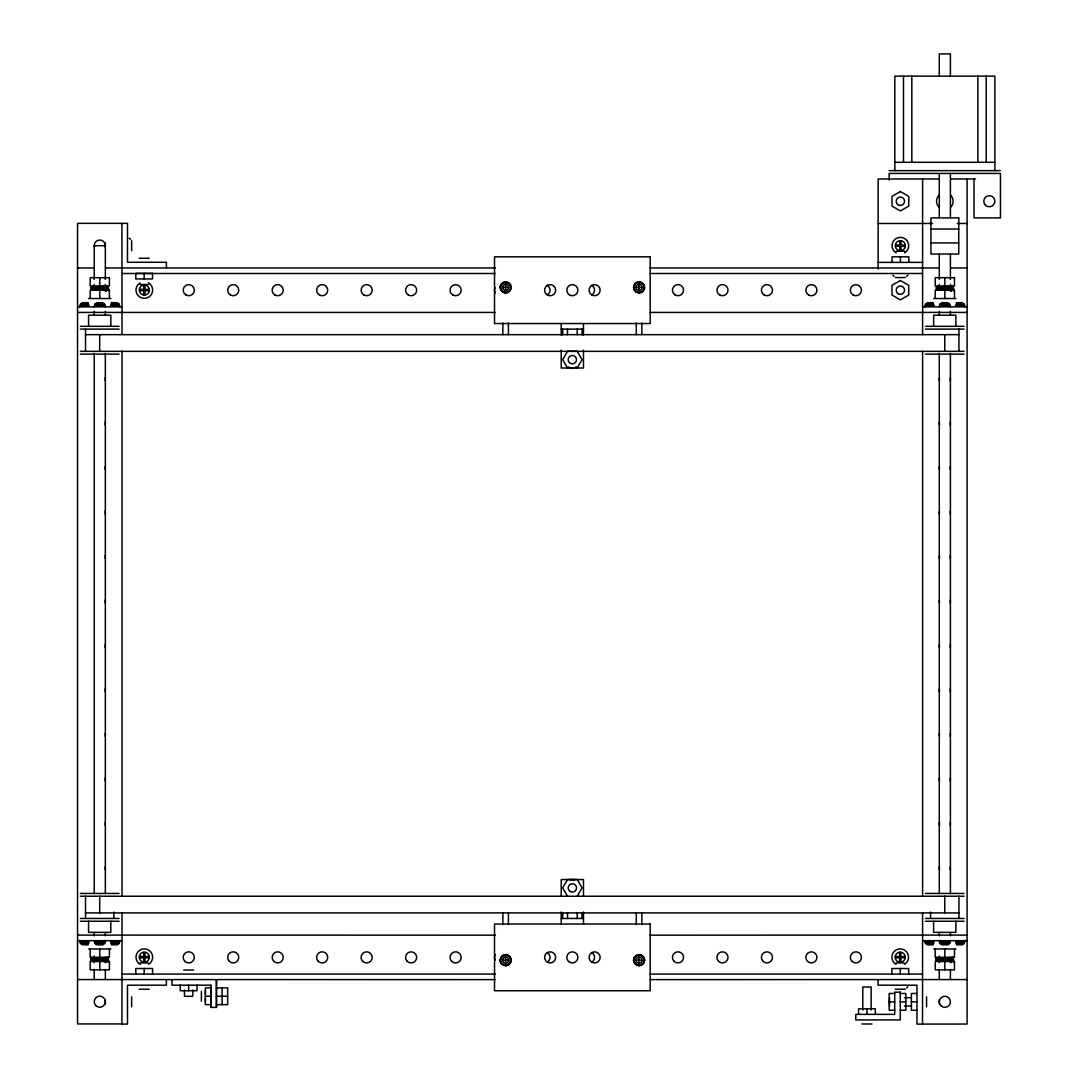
<?xml version="1.0" encoding="UTF-8"?>
<svg xmlns="http://www.w3.org/2000/svg" width="1078" height="1078" viewBox="0 0 1078 1078"><rect width="100%" height="100%" fill="white"/><g stroke="black" fill="none" stroke-linecap="round" stroke-linejoin="round"><path stroke-width="1.5" d="M216.449 1007.418L216.449 979.619L216.449 1007.418L210.884 1007.418L210.884 985.184L171.968 985.184L171.968 979.619M106.183 290.804L105.536 288.554L105.509 290.71M106.399 290.885C104.499 287.691 110.118 287.651 108.528 290.871M108.528 962.196L108.272 959.946L106.196 959.972L105.509 962.034L105.536 959.878M106.399 962.209L106.196 959.972M951.241 290.804L950.594 288.554M951.47 290.885L951.254 288.648M953.585 290.871L953.599 288.729L952.453 288.5M951.47 962.209L951.254 959.972L953.343 959.946L953.585 962.196M633.81 286.465L633.702 285.966A5.565 5.565 0 0 1 644.631 287.408L644.442 288.837A5.565 5.565 0 0 1 633.514 287.408L633.648 286.438M79.785 306.866L80.527 304.077L82.386 302.689L88.302 302.689M94.231 306.866L94.972 304.077L96.831 302.689L102.747 302.689L104.606 304.077L105.348 306.866M94.231 940.663L94.972 943.439L96.831 944.827L102.747 944.827L104.606 943.439L105.348 940.663M111.277 944.827L117.192 944.827L119.052 943.439L119.793 940.663M924.843 306.866L925.598 304.077L927.444 302.689L933.373 302.689M939.288 306.866L940.029 304.077L941.889 302.689L947.818 302.689L949.664 304.077L950.405 306.866M939.288 940.663L940.029 943.439L941.889 944.827L947.818 944.827L949.664 943.439L950.405 940.663M956.334 944.827L962.25 944.827L964.109 943.439L964.85 940.663M92.425 287.112L92.129 289.227C87.399 285.293 104.714 287.341 107.746 286.007C108.972 291.639 96.845 288.015 93.085 289.807M937.483 287.112L937.2 289.227C932.457 285.293 949.772 287.341 952.804 286.007C954.03 291.639 941.902 288.015 938.143 289.807M500.219 286.438L500.084 287.408A5.565 5.565 0 0 0 511.012 288.837L511.201 287.408A5.565 5.565 0 0 0 500.273 285.966L500.246 287.408A5.39 5.39 0 0 0 510.851 288.796L511.039 287.408A5.39 5.39 0 0 0 500.435 286.007M502.685 287.408L502.793 286.64A2.951 2.951 0 0 1 504.881 284.552L506.404 284.552A2.951 2.951 0 0 1 508.6 287.408L508.493 288.163A2.951 2.951 0 0 1 506.404 290.251L504.881 290.251A2.951 2.951 0 0 1 502.685 287.408L508.6 287.408M636.114 287.408L636.222 286.64A2.951 2.951 0 0 1 638.311 284.552L639.833 284.552A2.951 2.951 0 0 1 642.03 287.408L641.922 288.163A2.951 2.951 0 0 1 639.833 290.251L638.311 290.251A2.951 2.951 0 0 1 636.114 287.408L642.03 287.408M91.293 287.341L90.956 289.456M93.53 961.145C89.434 962.829 92.142 955.593 91.253 960.902L93.975 961.306M936.351 958.652L936.31 960.902L938.372 961.226L936.014 960.781L936.351 958.652L952.804 957.331L953.478 959.38L938.143 961.131M91.59 287.22L91.253 289.335L93.314 289.712M936.647 287.22L936.31 289.335L938.372 289.712M105.159 942.091L94.392 942.051M119.604 942.091L110.428 942.051M964.662 942.091L955.485 942.051M577.202 368.07L582.039 359.675L577.202 351.293L567.513 351.293L562.676 359.675L567.513 368.07M577.202 896.276L582.039 887.895L577.202 879.5L567.513 879.5L562.676 887.895L567.513 896.276M906.814 276.426L907.945 275.065M906.652 988.108L907.784 986.734M98.017 289.362L97.478 286.775L101.736 286.546L101.467 289.173M91.293 958.652L107.746 957.331L108.42 959.38L104.458 960.323L90.956 960.781L108.15 959.474L107.49 957.426M101.467 960.498L101.736 957.87L91.59 958.544L91.253 960.66L93.314 961.037M943.088 289.362L942.536 286.775L946.794 286.546L946.524 289.173M938.588 961.145L936.014 960.781L936.647 958.544L946.794 957.87L946.524 960.498M101.224 287.098L103.704 286.438L104.094 288.513L103.07 289.093M946.282 287.098L948.761 286.438L949.152 288.513L948.128 289.093M103.07 960.404L104.094 959.838L103.704 957.763M948.128 960.404L953.208 959.474L952.548 957.426M102.693 287.017L105.401 286.33L105.9 288.392L104.458 288.998M947.751 287.017L950.459 286.33L950.958 288.392L949.516 288.998M104.458 960.323L108.272 959.946M949.516 960.323L953.343 959.946M103.96 286.923L107.746 286.007M949.017 286.923L952.804 286.007M104.916 286.842L106.682 286.222L107.274 288.271L108.15 288.163L107.49 286.101L105.523 286.761M105.509 288.904L107.274 288.271L92.129 289.227L93.975 289.632M949.974 286.842L951.739 286.222L952.346 288.271L953.208 288.163L952.548 286.101L950.58 286.761M950.567 288.904L952.346 288.271L937.2 289.227L939.032 289.632M105.509 960.228L107.274 959.595L106.682 957.534M950.567 960.228L952.346 959.595L951.739 957.534M106.183 288.823L108.42 288.055M951.241 288.823L953.478 288.055M106.183 960.134L108.42 959.38M953.478 959.38L951.241 960.134M101.224 958.409L102.693 958.329M946.282 958.409L947.751 958.329M106.426 288.742L108.541 288.729M951.483 288.742L953.599 288.729M106.426 960.067L108.541 960.04M953.599 960.04L951.254 959.972M894.686 162.306L994.886 162.306M889.121 170.647L1000.317 170.647M939.517 178.988L878.139 178.988L878.139 269.055M950.621 178.988L975.55 178.988M878.139 223.469L932.497 223.469M957.21 223.469L967.087 223.469M930.947 229.021L958.746 229.021M930.947 242.927L958.746 242.927M895.454 245.056L899.726 245.056L899.726 240.785M905.304 245.056L901.019 245.056L901.019 240.785M105.348 245.703L94.231 245.703L94.231 279.364M895.454 246.35L899.726 246.35L899.726 250.635M905.304 246.35L901.019 246.35L901.019 250.635M896.263 251.268L904.604 251.268M139.156 258.235L149.182 258.235M878.139 262.385L922.606 262.385M77.549 267.95L94.029 267.95M105.563 267.95L495.408 267.95M650.142 267.95L939.086 267.95M950.621 267.95L967.087 267.95M122.03 273.502L495.408 273.502M650.142 273.502L922.606 273.502M895.427 277.545L905.453 277.545M140.005 284.511L148.346 284.511M139.385 289.389L143.67 289.389L143.67 285.104M149.249 289.389L144.964 289.389L144.964 285.104M139.385 290.683L143.67 290.683L143.67 294.968M149.249 290.683L144.964 290.683L144.964 294.968M88.679 298.525L110.913 298.525M933.737 298.525L955.97 298.525M111.277 302.689L117.192 302.689L119.052 304.077L119.793 306.866M956.334 302.689L962.25 302.689L964.109 304.077L964.85 306.866M80.527 304.077L88.746 304.077M94.972 304.077L104.606 304.077M110.845 304.077L119.052 304.077M925.598 304.077L933.804 304.077M940.029 304.077L949.664 304.077M955.903 304.077L964.109 304.077M79.961 305.478L89.164 305.478M94.392 305.478L105.186 305.478M110.428 305.478L119.631 305.478M925.018 305.478L934.222 305.478M939.464 305.478L950.244 305.478M955.485 305.478L964.689 305.478M77.549 306.866L122.03 306.866M922.606 306.866L967.087 306.866M77.549 312.418L495.408 312.418M650.142 312.418L967.087 312.418M80.351 326.324L119.038 326.324M925.409 326.324L964.096 326.324M80.351 329.1L119.038 329.1M561.234 329.1L583.481 329.1M925.409 329.1L964.096 329.1M85.526 334.665L958.921 334.665M80.351 351.334L964.096 351.334M80.351 354.123L119.038 354.123M925.409 354.123L964.096 354.123M80.351 893.446L119.038 893.446M925.409 893.446L964.096 893.446M80.351 896.236L964.096 896.236M85.526 912.904L958.921 912.904M80.351 918.469L119.038 918.469M561.234 918.469L583.481 918.469M925.409 918.469L964.096 918.469M80.351 921.245L119.038 921.245M925.409 921.245L964.096 921.245M77.549 935.098L495.408 935.152M650.142 935.152L967.087 935.098M77.549 940.663L122.03 940.663M922.606 940.663L967.087 940.663M79.785 940.663L79.961 942.051L89.164 942.051M924.843 940.663L925.018 942.051L934.222 942.051M939.464 942.051L950.244 942.051M79.974 942.091L80.527 943.439L88.746 943.439M94.972 943.439L104.606 943.439M110.845 943.439L119.052 943.439M925.032 942.091L925.598 943.439L933.804 943.439M940.029 943.439L949.664 943.439M955.903 943.439L964.109 943.439M88.302 944.827L82.386 944.827L80.527 943.439M933.373 944.827L927.444 944.827L925.598 943.439M88.679 948.99L110.913 948.99M933.737 948.99L955.97 948.99M139.385 956.536L143.67 956.536L143.67 952.265M149.249 956.536L144.964 956.536L144.964 952.265M895.306 956.536L899.578 956.536L899.578 952.265M905.156 956.536L900.871 956.536L900.871 952.265M139.385 957.843L143.67 957.843L143.67 962.115M149.249 957.843L144.964 957.843L144.964 962.115M895.306 957.843L899.578 957.843L899.578 962.115M905.156 957.843L900.871 957.843L900.871 962.115M502.685 960.161L508.6 960.161L508.493 959.407A2.951 2.951 0 0 0 506.404 957.318L504.881 957.318A2.951 2.951 0 0 0 502.685 960.161L502.793 960.929A2.951 2.951 0 0 0 504.881 963.018L506.404 963.018A2.951 2.951 0 0 0 508.6 960.161M636.114 960.161L642.03 960.161L641.922 959.407A2.951 2.951 0 0 0 639.833 957.318L638.311 957.318A2.951 2.951 0 0 0 636.114 960.161L636.222 960.929A2.951 2.951 0 0 0 638.311 963.018L639.833 963.018A2.951 2.951 0 0 0 642.03 960.161M140.005 962.95L148.346 962.95M896.101 962.95L904.442 962.95M183.637 970.025L193.663 970.025M122.03 974.067L495.408 974.067M650.142 974.067L922.606 974.067M77.549 979.579L495.408 979.619M650.142 979.619L967.087 979.579M210.884 987.866L205.332 987.866L205.332 1004.642L210.884 1004.642M216.543 987.866L227.66 987.866L227.66 1004.642L216.543 1004.642M139.156 989.227L149.182 989.227M895.266 989.227L905.291 989.227M894.713 993.471L889.161 993.471L889.161 1010.248L894.713 1010.248M900.278 993.471L905.83 993.471L905.83 1010.248L900.278 1010.248M916.96 993.471L911.395 993.471L911.395 1010.248L916.96 1010.248M205.332 996.247L210.884 996.247M216.543 996.247L227.66 996.247M904.388 997.689L910.977 997.689M889.161 1001.866L894.713 1001.866M900.278 1001.866L905.83 1001.866M911.395 1001.866L916.96 1001.866M904.388 1006.03L910.977 1006.03M122.03 1023.938L77.549 1023.938L77.549 223.362L127.487 223.362L127.487 262.277L166.403 262.277L166.403 267.829M861.955 1023.979L871.981 1023.979M937.496 287.57L936.351 287.341M107.396 288.5L108.272 288.621M91.59 287.449L92.438 287.57M936.647 958.773L937.496 958.881M91.59 958.773L92.438 958.881M938.372 961.037L936.31 960.66L949.152 959.838L948.761 957.763M939.329 958.841L937.483 958.436L937.2 960.538L939.032 960.956M94.271 958.841L92.425 958.436L92.129 960.538L93.975 960.956M940.326 287.435L938.817 286.991L938.588 289.106L940.097 289.537M95.255 287.435L93.746 286.991L93.53 289.106L95.039 289.537M940.326 958.746L938.817 958.315L938.588 960.431L940.097 960.862M95.255 958.746L93.746 958.315L93.53 960.431L95.039 960.862M941.606 287.341L940.528 286.883L940.407 288.985L941.471 289.443M96.548 287.341L95.47 286.883L95.336 288.985L96.414 289.443M941.606 958.665L940.528 958.207L940.407 960.309L941.471 960.767M96.548 958.665L95.47 958.207L95.336 960.309L96.414 960.767M129.144 238.198L130.505 239.329M943.102 958.585L942.536 958.086L943.088 960.687M98.044 958.585L97.478 958.086L98.017 960.687M892.934 275.065L894.053 276.426M950.459 957.641L950.958 959.716M105.401 957.641L105.9 959.716M944.665 286.654L944.8 289.268M944.665 957.978L944.8 960.592M99.607 286.654L99.742 289.268M99.607 957.978L99.742 960.592M994.886 170.647L994.886 76.134L894.821 76.134L894.821 170.647M986.208 76.134L986.208 162.306M977.881 76.134L977.881 162.306M974.04 178.988L974.04 217.904L1000.451 217.904L1000.451 173.437L889.121 173.437L889.256 180.026M967.087 178.988L967.087 1024.046L916.96 1024.1L916.96 985.184L878.031 985.184L878.031 979.619M958.921 329.1L958.921 351.334M958.921 896.236L958.921 918.469M955.876 326.324L955.876 315.207L933.629 315.207L933.629 326.324M955.876 921.245L955.876 932.362L933.629 932.362L933.629 921.245M954.475 298.525L954.475 290.184L935.219 290.184L935.219 298.525M954.475 948.99L954.475 957.331L935.219 957.331L935.219 948.99M950.405 76.134L950.405 53.9L939.288 53.9L939.288 76.134M950.405 173.437L950.405 217.581M950.405 254.125L950.405 279.364M950.405 284.417L950.405 291.154M950.405 311.353L950.405 314.722M950.405 353.436L950.405 893.729M950.405 932.443L950.405 935.812M950.405 959.38L950.405 962.748M950.405 969.472L950.405 979.579M944.854 277.679L944.854 286.007M944.854 290.184L944.854 298.525M944.759 334.665L944.759 351.334M944.759 896.236L944.759 912.904M944.854 948.99L944.854 957.331M944.854 961.509L944.854 969.85M939.288 173.437L939.288 217.581M939.288 254.125L939.288 279.364M939.288 284.417L939.288 287.786M939.288 311.353L939.288 314.722M939.288 353.436L939.288 893.729M939.288 932.443L939.288 935.812M939.288 956.011L939.288 962.748M939.288 969.472L939.288 979.579M939.288 999.724L939.288 1003.901M930.583 912.109L930.583 918.469M926.554 996.854L926.554 1006.879M922.606 178.988L922.606 334.665M922.606 351.293L922.606 896.222M922.606 912.864L922.512 1024.1M911.826 76.134L911.826 162.306M908.821 262.385L908.821 256.82L892.045 256.82L892.045 262.385M908.66 974.067L908.66 968.502L891.883 968.502L891.883 974.067M903.485 76.134L903.485 162.306M900.44 256.82L900.44 262.385M900.278 968.502L900.278 974.067M889.566 997.689L889.566 1006.03M875.363 1014.371L875.363 1008.806L858.573 1008.806L858.573 1014.371M871.132 1010.046L871.132 986.99L862.804 986.99L862.804 1010.046M866.968 1008.806L866.968 1014.371M641.855 322.982L641.855 334.665M641.855 912.904L641.855 924.587M639.079 281.843L639.079 292.96M639.079 954.609L639.079 965.726M636.289 322.982L636.289 334.665M636.289 912.904L636.289 924.587M583.481 323.535L583.481 335.069M583.481 350.175L583.481 368.016L561.234 368.016L561.234 350.175M583.481 896.236L583.481 879.554L561.234 879.554L561.234 896.236M583.481 911.988L583.481 924.021M582.039 329.1L582.039 334.665M582.039 912.904L582.039 918.469M577.202 329.1L577.202 334.665M577.202 912.904L577.202 918.469M567.513 329.1L567.513 334.665M567.513 912.904L567.513 918.469M562.676 329.1L562.676 334.665M562.676 912.904L562.676 918.469M561.234 323.535L561.234 335.069M561.234 911.988L561.234 924.021M508.425 322.982L508.425 334.665M508.425 912.904L508.425 924.587M505.636 281.843L505.636 292.96M505.636 954.609L505.636 965.726M502.86 322.982L502.86 334.665M502.86 912.904L502.86 924.587M222.108 987.866L222.108 1004.642M210.884 985.184L210.884 1007.418M205.426 990.359L205.426 994.091M205.426 998.417L205.426 1002.149M201.384 991.234L201.384 1001.26M197.031 985.184L197.031 990.736L180.255 990.736L180.255 985.184M192.814 989.954L192.814 996.301L184.473 996.301L184.473 989.954M188.65 985.184L188.65 990.736M166.403 979.619L166.403 985.184L127.487 985.184L127.487 1024.1L121.935 1024.1L122.03 935.098M152.564 974.067L152.564 968.502L135.788 968.502L135.788 974.067M144.169 273.394L144.169 278.946M144.169 968.502L144.169 974.067M131.637 240.69L131.637 250.716M131.637 996.854L131.637 1006.879M121.935 223.362L122.03 334.544M122.03 351.185L122.03 896.114M122.03 912.743L122.03 934.801M113.864 912.109L113.864 918.469M110.818 326.324L110.818 315.207L88.571 315.207L88.571 326.324M110.818 921.245L110.818 932.362L88.571 932.362L88.571 921.245M109.417 298.525L109.417 290.184L90.161 290.184L90.161 298.525M109.417 948.99L109.417 957.331L90.161 957.331L90.161 948.99M105.348 242.752L105.348 279.364M105.348 284.417L105.348 291.154M105.348 311.353L105.348 314.722M105.348 353.436L105.348 893.729M105.348 932.443L105.348 935.812M105.348 959.38L105.348 962.748M105.348 969.472L105.348 979.579M105.348 999.778L105.348 1003.941M99.796 277.679L99.796 286.007M99.796 290.184L99.796 298.525M99.688 334.665L99.688 351.334M99.688 896.236L99.688 912.904M99.796 948.99L99.796 957.331M99.796 961.509L99.796 969.85M94.231 284.417L94.231 287.786M94.231 311.353L94.231 314.722M94.231 353.436L94.231 893.729M94.231 932.443L94.231 935.812M94.231 956.011L94.231 962.748M94.231 969.472L94.231 979.579M85.526 329.1L85.526 351.334M85.526 896.236L85.526 918.469M148.481 282.813A8.341 8.341 0 0 1 150.704 295.399A8.341 8.341 0 0 1 137.93 295.399A8.341 8.341 0 0 1 140.153 282.813M91.792 287.88A8.341 8.341 0 0 1 92.614 285.872M107.059 285.872A8.341 8.341 0 0 1 107.894 287.88M896.209 252.926A8.341 8.341 0 0 1 893.985 240.34A8.341 8.341 0 0 1 906.76 240.34A8.341 8.341 0 0 1 904.55 252.926M547.341 285.374A5.565 5.565 0 0 1 547.341 294.995A5.565 5.565 0 0 0 555.682 290.184A5.565 5.565 0 0 0 547.341 285.374A5.565 5.565 0 0 0 547.341 294.995M495.274 292.96A5.565 5.565 0 0 1 495.274 287.408M591.822 285.374A5.565 5.565 0 0 1 591.822 294.995A5.565 5.565 0 0 0 600.15 290.184A5.565 5.565 0 0 0 591.822 285.374A5.565 5.565 0 0 0 591.822 294.995M950.742 195.334A8.341 8.341 0 0 1 950.742 207.124M938.951 207.124A8.341 8.341 0 0 1 938.951 195.334M576.528 366.897A8.341 8.341 0 0 1 568.187 366.897M633.675 287.408A5.39 5.39 0 0 0 644.28 288.796L644.469 287.408A5.39 5.39 0 0 0 633.864 286.007M936.795 288.028A8.341 8.341 0 0 1 937.631 286.007M952.076 286.007A8.341 8.341 0 0 1 952.912 288.028M547.341 952.575A5.565 5.565 0 0 1 547.341 962.196A5.565 5.565 0 0 0 555.682 957.385A5.565 5.565 0 0 0 547.341 952.575A5.565 5.565 0 0 0 547.341 962.196M495.274 960.161A5.565 5.565 0 0 1 495.274 954.609M591.822 952.575A5.565 5.565 0 0 1 591.822 962.196A5.565 5.565 0 0 0 600.15 957.385A5.565 5.565 0 0 0 591.822 952.575A5.565 5.565 0 0 0 591.822 962.196M570.195 879.837A8.341 8.341 0 0 1 574.52 879.837M140.153 964.406A8.341 8.341 0 0 1 137.93 951.834A8.341 8.341 0 0 1 150.704 951.834A8.341 8.341 0 0 1 148.481 964.406M896.061 964.406A8.341 8.341 0 0 1 893.837 951.834A8.341 8.341 0 0 1 906.611 951.834A8.341 8.341 0 0 1 904.402 964.406M108.137 957.331A8.341 8.341 0 0 1 107.84 959.487M91.738 959.487A8.341 8.341 0 0 1 91.455 957.331M939.477 825.344A5.565 5.565 0 0 1 939.477 822.46M950.217 822.46A5.565 5.565 0 0 1 950.217 825.344M939.477 514.004A5.565 5.565 0 0 1 939.477 511.134M950.217 511.134A5.565 5.565 0 0 1 950.217 514.004M939.477 869.825A5.565 5.565 0 0 1 939.477 866.941M950.217 866.941A5.565 5.565 0 0 1 950.217 869.825M939.477 691.914A5.565 5.565 0 0 1 939.477 689.031M950.217 689.031A5.565 5.565 0 0 1 950.217 691.914M939.477 736.395A5.565 5.565 0 0 1 939.477 733.512M950.217 733.512A5.565 5.565 0 0 1 950.217 736.395M939.477 780.863A5.565 5.565 0 0 1 939.477 777.993M950.217 777.993A5.565 5.565 0 0 1 950.217 780.863M939.477 647.433A5.565 5.565 0 0 1 939.477 644.563M950.217 644.563A5.565 5.565 0 0 1 950.217 647.433M939.477 425.055A5.565 5.565 0 0 1 939.477 422.172M950.217 422.172A5.565 5.565 0 0 1 950.217 425.055M939.477 558.485A5.565 5.565 0 0 1 939.477 555.601M950.217 555.601A5.565 5.565 0 0 1 950.217 558.485M939.477 602.966A5.565 5.565 0 0 1 939.477 600.082M950.217 600.082A5.565 5.565 0 0 1 950.217 602.966M939.477 469.523A5.565 5.565 0 0 1 939.477 466.653M950.217 466.653A5.565 5.565 0 0 1 950.217 469.523M939.477 380.574A5.565 5.565 0 0 1 939.477 377.704M950.217 377.704A5.565 5.565 0 0 1 950.217 380.574M105.159 822.352A5.565 5.565 0 0 1 105.159 825.236M105.159 688.923A5.565 5.565 0 0 1 105.159 691.806M105.159 866.833A5.565 5.565 0 0 1 105.159 869.703M105.159 733.404A5.565 5.565 0 0 1 105.159 736.274M105.159 644.442A5.565 5.565 0 0 1 105.159 647.326M105.159 777.871A5.565 5.565 0 0 1 105.159 780.755M105.159 511.012A5.565 5.565 0 0 1 105.159 513.896M105.159 422.064A5.565 5.565 0 0 1 105.159 424.948M105.159 555.493A5.565 5.565 0 0 1 105.159 558.377M105.159 599.974A5.565 5.565 0 0 1 105.159 602.845M105.159 377.583A5.565 5.565 0 0 1 105.159 380.467M105.159 466.545A5.565 5.565 0 0 1 105.159 469.415M94.419 247.037A5.565 5.565 0 0 1 99.796 240.03A5.565 5.565 0 0 1 105.159 247.037M936.795 959.487A8.341 8.341 0 0 1 936.512 957.331M953.195 957.331A8.341 8.341 0 0 1 952.912 959.487M501 286.155L500.839 287.408A4.797 4.797 0 0 0 504.396 292.044L506.889 292.044A4.797 4.797 0 0 0 510.285 288.648L510.446 287.408A4.797 4.797 0 0 0 506.889 282.759L504.396 282.759A4.797 4.797 0 0 0 501 286.155M634.43 286.155L634.268 287.408A4.797 4.797 0 0 0 637.826 292.044L640.319 292.044A4.797 4.797 0 0 0 643.714 288.648L643.876 287.408A4.797 4.797 0 0 0 640.319 282.759L637.826 282.759A4.797 4.797 0 0 0 634.43 286.155M139.48 288.742L139.48 291.329A5.013 5.013 0 0 0 143.024 294.873L145.611 294.873A5.013 5.013 0 0 0 149.155 291.329L149.155 288.742A5.013 5.013 0 0 0 145.611 285.198L143.024 285.198A5.013 5.013 0 0 0 139.48 288.742M139.48 955.89L139.48 958.49A5.013 5.013 0 0 0 143.024 962.034L145.611 962.034A5.013 5.013 0 0 0 149.155 958.49L149.155 955.89A5.013 5.013 0 0 0 145.611 952.346L143.024 952.346A5.013 5.013 0 0 0 139.48 955.89M895.535 244.41L895.535 246.997A5.013 5.013 0 0 0 899.079 250.541L901.666 250.541A5.013 5.013 0 0 0 905.21 246.997L905.21 244.41A5.013 5.013 0 0 0 901.666 240.866L899.079 240.866A5.013 5.013 0 0 0 895.535 244.41M895.387 955.89L895.387 958.49A5.013 5.013 0 0 0 898.931 962.034L901.518 962.034A5.013 5.013 0 0 0 905.062 958.49L905.062 955.89A5.013 5.013 0 0 0 901.518 952.346L898.931 952.346A5.013 5.013 0 0 0 895.387 955.89M900.373 191.547L891.991 196.385L891.991 206.073L900.373 210.911L908.767 206.073L908.767 196.385L900.373 191.547M900.373 280.496L891.991 285.333L891.991 295.022L900.373 299.873L908.767 295.022L908.767 285.333L900.373 280.496M505.636 955.351L504.396 955.526A4.797 4.797 0 0 0 500.839 960.161L501 961.401A4.797 4.797 0 0 0 504.396 964.797L506.889 964.797A4.797 4.797 0 0 0 510.446 960.161L510.285 958.921A4.797 4.797 0 0 0 506.889 955.526L505.636 955.351M639.079 955.351L637.826 955.526A4.797 4.797 0 0 0 634.268 960.161L634.43 961.401A4.797 4.797 0 0 0 637.826 964.797L640.319 964.797A4.797 4.797 0 0 0 643.876 960.161L643.714 958.921A4.797 4.797 0 0 0 640.319 955.526L639.079 955.351M958.746 217.904L930.947 217.904L930.947 254.044L958.746 254.044L958.746 217.904M650.196 256.82L494.519 256.82L494.519 323.535L650.196 323.535L650.196 256.82M152.564 273.394L135.788 273.394L135.788 278.946L152.564 278.946L152.564 273.394M109.417 277.679L90.161 277.679L90.161 286.007L109.417 286.007L109.417 277.679M954.475 277.679L935.219 277.679L935.219 286.007L954.475 286.007L954.475 277.679M650.196 924.021L494.519 924.021L494.519 990.736L650.196 990.736L650.196 924.021M109.417 961.509L90.161 961.509L90.161 969.85L109.417 969.85L109.417 961.509M954.475 961.509L935.219 961.509L935.219 969.85L954.475 969.85L954.475 961.509M900.278 992.137L894.713 992.137L894.713 1014.371L855.797 1014.371L855.797 1019.936L900.278 1019.936L900.278 992.137M644.631 960.161L644.442 958.719A5.565 5.565 0 0 0 633.514 960.161L633.702 961.603A5.565 5.565 0 0 0 644.631 960.161M644.469 960.161L644.28 958.773A5.39 5.39 0 0 0 633.675 960.161L633.864 961.563A5.39 5.39 0 0 0 644.469 960.161M511.201 960.161L511.012 958.719A5.565 5.565 0 0 0 500.084 960.161L500.273 961.603A5.565 5.565 0 0 0 511.201 960.161M511.039 960.161L510.851 958.773A5.39 5.39 0 0 0 500.246 960.161L500.435 961.563A5.39 5.39 0 0 0 511.039 960.161M230.436 294.995A5.565 5.565 0 0 0 238.777 290.184A5.565 5.565 0 0 0 230.436 285.374A5.565 5.565 0 0 0 230.436 294.995M319.398 294.995A5.565 5.565 0 0 0 327.739 290.184A5.565 5.565 0 0 0 319.398 285.374A5.565 5.565 0 0 0 319.398 294.995M363.879 294.995A5.565 5.565 0 0 0 372.206 290.184A5.565 5.565 0 0 0 363.879 285.374A5.565 5.565 0 0 0 363.879 294.995M185.968 294.995A5.565 5.565 0 0 0 194.309 290.184A5.565 5.565 0 0 0 185.968 285.374A5.565 5.565 0 0 0 185.968 294.995M274.917 294.995A5.565 5.565 0 0 0 283.258 290.184A5.565 5.565 0 0 0 274.917 285.374A5.565 5.565 0 0 0 274.917 294.995M408.346 294.995A5.565 5.565 0 0 0 416.687 290.184A5.565 5.565 0 0 0 408.346 285.374A5.565 5.565 0 0 0 408.346 294.995M452.827 294.995A5.565 5.565 0 0 0 461.168 290.184A5.565 5.565 0 0 0 452.827 285.374A5.565 5.565 0 0 0 452.827 294.995M719.686 294.995A5.565 5.565 0 0 0 728.027 290.184A5.565 5.565 0 0 0 719.686 285.374A5.565 5.565 0 0 0 719.686 294.995M675.205 294.995A5.565 5.565 0 0 0 683.546 290.184A5.565 5.565 0 0 0 675.205 285.374A5.565 5.565 0 0 0 675.205 294.995M764.167 294.995A5.565 5.565 0 0 0 772.508 290.184A5.565 5.565 0 0 0 764.167 285.374A5.565 5.565 0 0 0 764.167 294.995M808.635 294.995A5.565 5.565 0 0 0 816.976 290.184A5.565 5.565 0 0 0 808.635 285.374A5.565 5.565 0 0 0 808.635 294.995M853.116 294.995A5.565 5.565 0 0 0 861.457 290.184A5.565 5.565 0 0 0 853.116 285.374A5.565 5.565 0 0 0 853.116 294.995M898.284 204.847A4.164 4.164 0 0 0 904.55 201.236A4.164 4.164 0 0 0 898.284 197.624A4.164 4.164 0 0 0 898.284 204.847M985.4 205.157A5.565 5.565 0 0 0 994.698 202.664A5.565 5.565 0 0 0 987.893 195.859A5.565 5.565 0 0 0 985.4 205.157M569.413 362.626A4.164 4.164 0 0 0 576.38 360.753A4.164 4.164 0 0 0 571.273 355.646A4.164 4.164 0 0 0 569.413 362.626M569.575 294.995A5.565 5.565 0 0 0 577.916 290.184A5.565 5.565 0 0 0 569.575 285.374A5.565 5.565 0 0 0 569.575 294.995M898.284 293.795A4.164 4.164 0 0 0 904.55 290.184A4.164 4.164 0 0 0 898.284 286.573A4.164 4.164 0 0 0 898.284 293.795M229.291 961.32A5.565 5.565 0 0 0 238.588 958.827A5.565 5.565 0 0 0 231.783 952.009A5.565 5.565 0 0 0 229.291 961.32M318.239 961.32A5.565 5.565 0 0 0 327.55 958.827A5.565 5.565 0 0 0 320.732 952.009A5.565 5.565 0 0 0 318.239 961.32M362.72 961.32A5.565 5.565 0 0 0 372.018 958.827A5.565 5.565 0 0 0 365.213 952.009A5.565 5.565 0 0 0 362.72 961.32M184.81 961.32A5.565 5.565 0 0 0 194.121 958.827A5.565 5.565 0 0 0 187.302 952.009A5.565 5.565 0 0 0 184.81 961.32M273.772 961.32A5.565 5.565 0 0 0 283.069 958.827A5.565 5.565 0 0 0 276.264 952.009A5.565 5.565 0 0 0 273.772 961.32M407.201 961.32A5.565 5.565 0 0 0 416.499 958.827A5.565 5.565 0 0 0 409.694 952.009A5.565 5.565 0 0 0 407.201 961.32M451.669 961.32A5.565 5.565 0 0 0 460.98 958.827A5.565 5.565 0 0 0 454.161 952.009A5.565 5.565 0 0 0 451.669 961.32M718.541 961.32A5.565 5.565 0 0 0 727.839 958.827A5.565 5.565 0 0 0 721.034 952.009A5.565 5.565 0 0 0 718.541 961.32M674.06 961.32A5.565 5.565 0 0 0 683.358 958.827A5.565 5.565 0 0 0 676.553 952.009A5.565 5.565 0 0 0 674.06 961.32M763.008 961.32A5.565 5.565 0 0 0 772.32 958.827A5.565 5.565 0 0 0 765.501 952.009A5.565 5.565 0 0 0 763.008 961.32M807.489 961.32A5.565 5.565 0 0 0 816.787 958.827A5.565 5.565 0 0 0 809.982 952.009A5.565 5.565 0 0 0 807.489 961.32M851.97 961.32A5.565 5.565 0 0 0 861.268 958.827A5.565 5.565 0 0 0 854.463 952.009A5.565 5.565 0 0 0 851.97 961.32M570.275 891.506A4.164 4.164 0 0 0 576.528 887.895A4.164 4.164 0 0 0 570.275 884.283A4.164 4.164 0 0 0 570.275 891.506M569.575 962.196A5.565 5.565 0 0 0 577.916 957.385A5.565 5.565 0 0 0 569.575 952.575A5.565 5.565 0 0 0 569.575 962.196M940.919 1005.747A5.565 5.565 0 0 0 950.217 1003.254A5.565 5.565 0 0 0 943.412 996.436A5.565 5.565 0 0 0 940.919 1005.747M95.861 1005.626A5.565 5.565 0 0 0 105.159 1003.146A5.565 5.565 0 0 0 98.354 996.328A5.565 5.565 0 0 0 95.861 1005.626"/></g></svg>
